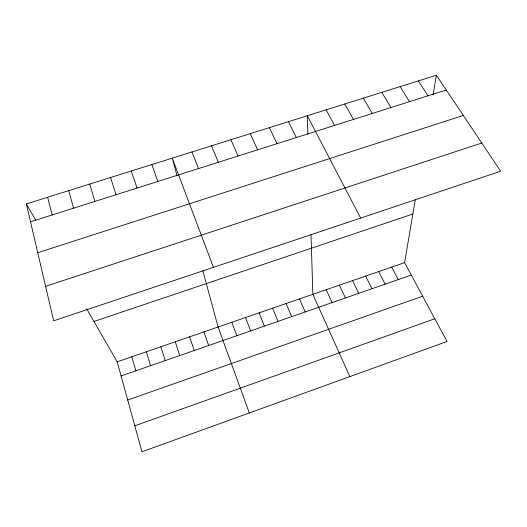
<?xml version="1.0" encoding="UTF-8"?>
<svg xmlns="http://www.w3.org/2000/svg" width="527" height="527" viewBox="0 0 527 527"><rect width="100%" height="100%" fill="white"/><g stroke="black" fill="none" stroke-linecap="round" stroke-linejoin="round"><path stroke-width="0.79" d="M86.718 308.862L117.192 361.818L141.961 451.777L447.021 341.476L404.604 262.65L415.335 199.358M433.029 94.979L436.382 75.223L26.35 203.942L53.662 320.811L500.65 171.222L436.382 75.223M134.807 425.803L434.801 318.769M127.712 400.039L422.661 296.207M121.085 375.949L411.284 275.068M117.192 361.818L404.604 262.65M93.977 321.47L412.852 214.008M45.605 286.326L481.777 143.034M37.753 252.723L463.312 115.459M30.533 221.834L446.277 90.005M418.3 80.901L427.957 95.815M400.098 86.612L409.525 101.658M381.779 92.363L390.968 107.541M363.347 98.154L372.286 113.463M26.35 203.942L35.711 220.207M344.796 103.977L353.485 119.425M326.121 109.84L334.566 125.426M391.673 267.11L398.234 279.6M360.626 218.086L307.327 115.742L307.893 134.194M378.689 271.589L385.132 284.158M365.639 276.095L371.963 288.737M288.407 121.678L296.339 137.547M352.537 280.614L358.735 293.335M269.363 127.653L277.037 143.667M339.368 285.16L345.442 297.953M326.141 289.725L332.096 302.597M250.2 133.674L257.604 149.826M349.862 376.607L312.854 294.31L311.009 234.62M230.905 139.727L238.046 156.032M299.507 298.914L305.205 311.944M286.095 303.539L291.662 316.648M211.485 145.827L218.356 162.276M272.624 308.19L278.065 321.378M259.093 312.86L264.396 326.127M191.933 151.96L198.527 168.561M245.496 317.55L250.668 330.903M213.428 267.347L172.257 158.14L177.019 175.695M231.834 322.26L236.873 335.699M249.304 412.964L218.106 326.997L202.849 270.812M151.842 164.549L157.863 181.453M203.903 331.898L208.666 345.501M189.621 336.825L194.246 350.514M131.289 170.998L137.013 188.067M175.28 341.779L179.753 355.554M110.591 177.5L116.019 194.726M160.86 346.753L165.195 360.613M146.374 351.746L150.564 365.698M89.748 184.042L94.873 201.433M131.822 356.772L135.861 370.81M68.767 190.629L73.576 208.185M47.634 197.263L52.133 214.983"/></g></svg>
